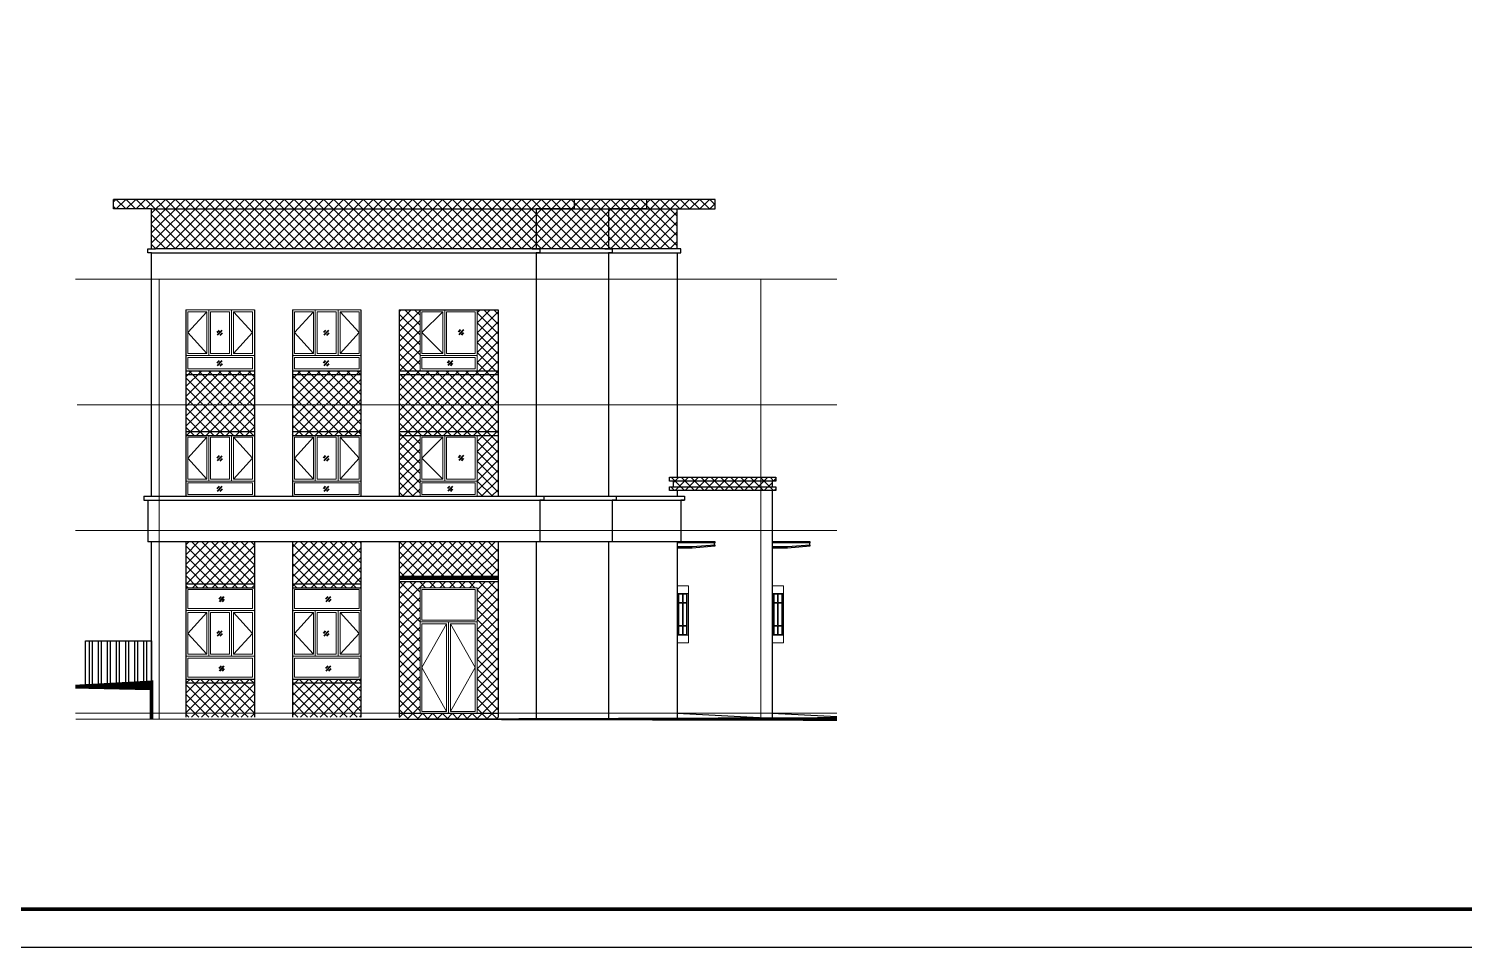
# Model space of a CAD drawing. Extents: x 1188826 to 1909461, y 608442 to 1651179.
# Drawn here: x 1289757 to 1327463, y 803485 to 827615 of the extents above; entities that cross this region are included whole.
import ezdxf

# ---------------------------------------------------------------- set-up
doc = ezdxf.new("R2010")
doc.units = 0
doc.header["$LTSCALE"] = 1000
doc.header["$MEASUREMENT"] = 0
doc.linetypes.add('ACAD_ISO10W100', pattern=[18.5, 12, -3, 0.5, -3])
doc.linetypes.add('DOTE', pattern=[2.4200000000000004, 2, -0.2, 0.02, -0.2])
for name, color, linetype in [('1-PUB_HATCH', 8, 'Continuous'), ('图框', 140, 'Continuous'), ('立面', 73, 'Continuous'), ('立面-1', 13, 'Continuous'), ('立面-2', 45, 'Continuous')]:
    doc.layers.add(name, color=color, linetype=linetype)
for name, color, linetype, lineweight in [('2-门窗开启', 8, 'Continuous', 9), ('DOTE', 19, 'DOTE', 9), ('WALL', 9, 'Continuous', 40), ('WINDOW', 144, 'Continuous', 15)]:
    doc.layers.add(name, color=color, linetype=linetype, lineweight=lineweight)
pattern_1 = [(45, (0, 0), (-129.8936681554999, 129.8936681554999), []), (135, (0, 0), (-129.8936681554999, -129.8936681554999), [])]

# ---------------------------------------------------------------- blocks, each defined once
blk = doc.blocks.new('1241412')
at = {"layer": '2-门窗开启', "ltscale": 0.5}
for points in [[(550.0124415699393, 1749.999621026451), (50.00000000023283, 1199.999338250374), (550.0124415699393, 649.9990554742981)], [(1250.012441570405, 1749.999621026451), (1750.024883140111, 1199.999338250374), (1250.012441570405, 649.9990554742981)]]:
    blk.add_lwpolyline(points, dxfattribs=at)
at = {"layer": 'WALL'}
for points in [[(925.9981632851996, 2160.455346945673), (869.7585611315444, 2100.872704556212)], [(1000.805056167766, 2159.582087029237), (879.7071561678313, 2031.285787029425)], [(1005.991651403718, 2084.950103031006), (949.7520492500626, 2025.367460641777)], [(871.676163285505, 1259.471899505937), (815.4365611318499, 1199.889257116476)], [(946.4830561680719, 1258.598639589502), (825.3851561681367, 1130.302339589689)], [(951.6696514040232, 1183.96665559127), (895.430049250368, 1124.384013202041)], [(925.9981632851996, 339.5373469456099), (869.7585611315444, 279.9547045561485)], [(1000.805056167766, 338.664087029174), (879.7071561678313, 210.3677870293614)], [(1005.991651403718, 264.0321030309424), (949.7520492500626, 204.4494606417138)]]:
    blk.add_lwpolyline(points, dxfattribs=at)
at = {"layer": 'WINDOW'}
for points in [[(0, -0.0006296837236732244), (0, 2400), (1800.024883139646, 2400), (1800.024883139646, -0.0006296837236732244)], [(50, 2350.000314842211), (1750.024883139646, 2350.000314842211), (1750.024883139646, 1850), (50, 1850)], [(50.00000000023283, 1749.999621026451), (550.0124415699393, 1749.999621026451), (550.0124415699393, 649.9990554742981), (50.00000000023283, 649.9990554742981)], [(650.0124415699393, 1749.999685158022), (1150.012441570405, 1749.999685158022), (1150.012441570405, 649.9993660219479), (650.0124415699393, 649.9993660219479)], [(1750.024883140111, 1749.999621026451), (1250.012441570405, 1749.999621026451), (1250.012441570405, 649.9990554742981), (1750.024883140111, 649.9990554742981)], [(50, 549.9996851584874), (1750.024883139646, 549.9996851584874), (1750.024883139646, 49.99937031627633), (50, 49.99937031627633)]]:
    blk.add_lwpolyline(points, close=True, dxfattribs=at)
for points in [[(0, 1800.000314842211), (1800.024883139646, 1800)], [(600.0124415699393, 599.9993850288447), (600.0124415699393, 1799.999778447673)], [(1200.012441570405, 599.9993850288447), (1200.012441570405, 1799.999778447673)], [(0, 599.9993703162763), (1800.024883139646, 599.9993703162763)]]:
    blk.add_lwpolyline(points, dxfattribs=at)
blk = doc.blocks.new('12412431231')
at = {"layer": '2-门窗开启', "ltscale": 0.5}
for points in [[(550.0124415697064, 1549.999935868429), (50, 999.9996530923527), (550.0124415697064, 449.9993703162763)], [(1250.012441570172, 1549.999935868429), (1750.024883139879, 999.9996530923527), (1250.012441570172, 449.9993703162763)]]:
    blk.add_lwpolyline(points, dxfattribs=at)
at = {"layer": 'WALL'}
for points in [[(871.6761632852722, 1059.472214347916), (815.436561131617, 999.8895719584543)], [(946.4830561678391, 1058.59895443148), (825.3851561679039, 930.3026544316672)], [(951.6696514037903, 983.9669704332482), (895.4300492501352, 924.3843280440196)], [(871.6761632852722, 258.9532143478282), (815.436561131617, 199.3705719583668)], [(946.4830561678391, 258.0799544313923), (825.3851561679039, 129.7836544315796)], [(951.6696514037903, 183.4479704331607), (895.4300492501352, 123.8653280439321)]]:
    blk.add_lwpolyline(points, dxfattribs=at)
at = {"layer": 'WINDOW'}
for points in [[(0, -0.0006296837236732244), (0, 1600), (1800.024883139646, 1600), (1800.024883139646, -0.0006296837236732244)], [(50, 1549.999935868429), (550.0124415697064, 1549.999935868429), (550.0124415697064, 449.9993703162763), (50, 449.9993703162763)], [(650.0124415697064, 1550), (1150.012441570172, 1550), (1150.012441570172, 449.9996808639262), (650.0124415697064, 449.9996808639262)], [(1750.024883139879, 1549.999935868429), (1250.012441570172, 1549.999935868429), (1250.012441570172, 449.9993703162763), (1750.024883139879, 449.9993703162763)], [(50, 349.9997492900584), (1750.024883139646, 349.9997492900584), (1750.024883139646, 49.99937031627633), (50, 49.99937031627633)]]:
    blk.add_lwpolyline(points, close=True, dxfattribs=at)
for points in [[(600.0124415697064, 399.999699870823), (600.0124415697064, 1600.000093289651)], [(1200.012441570172, 399.999699870823), (1200.012441570172, 1600.000093289651)], [(0, 399.9997492900584), (1800.024883139646, 399.999612437794)]]:
    blk.add_lwpolyline(points, dxfattribs=at)
blk = doc.blocks.new('1234124')
at = {"layer": 'WINDOW', "color": 4}
for p, q in [((-150, 1300), (150, 1300)), ((-10, 1280), (-10, 1060)), ((10, 1280), (10, 1060)), ((-100, 1060), (-10, 1060)), ((-100, 1040), (-10, 1040)), ((-10, 1040), (-10, 460)), ((10, 1060), (100, 1060)), ((10, 1040), (10, 460)), ((10, 1040), (100, 1040)), ((-100, 440), (-10, 440)), ((-10, 220), (-10, 440)), ((10, 220), (10, 440)), ((10, 440), (100, 440)), ((-150, 200), (150, 200))]:
    blk.add_line(p, q, dxfattribs=at)
for points in [[(-150, 1500), (150, 1500), (150, 0), (-150, 0)], [(-120, 1300), (120, 1300), (120, 200), (-120, 200)]]:
    blk.add_lwpolyline(points, close=True, dxfattribs=at)
for points in [[(-100, 1060), (-100, 1280), (-10, 1280)], [(10, 1280), (100, 1280), (100, 1060)], [(-10, 460), (-100, 460), (-100, 1040)], [(100, 1040), (100, 460), (10, 460)], [(-100, 440), (-100, 220), (-10, 220)], [(10, 220), (100, 220), (100, 440)]]:
    blk.add_lwpolyline(points, dxfattribs=at)
blk = doc.blocks.new('12412312312')
at = {"layer": '2-门窗开启', "ltscale": 0.5}
blk.add_lwpolyline([(600.0124415697064, 1549.999906583223), (50, 999.9996384498663), (600.0124415697064, 449.9993703162763)], dxfattribs=at)
at = {"layer": 'WALL'}
for points in [[(1066.587322269566, 1070.038475332316), (1010.347720115911, 1010.455832942855)], [(1141.394215152133, 1069.16521541588), (1020.296315152198, 940.8689154160675)], [(1146.580810388085, 994.5332314176485), (1090.341208234429, 934.9505890284199)], [(775.5912913694046, 261.2833865056746), (719.3516892157495, 201.7007441162132)], [(850.3981842519715, 260.4101265892386), (729.3002842520364, 132.113826589426)], [(855.5847794879228, 185.7781425910071), (799.3451773342676, 126.1955002017785)]]:
    blk.add_lwpolyline(points, dxfattribs=at)
at = {"layer": 'WINDOW'}
for points in [[(0, -0.0006296837236732244), (0, 1600), (1500.024883139646, 1600), (1500.024883139646, -0.0006296837236732244)], [(50, 1549.999906583223), (600.0124415697064, 1549.999906583223), (600.0124415697064, 449.9993703162763), (50, 449.9993703162763)], [(1450.024883139413, 1549.999906583223), (700.0124415697064, 1549.999906583223), (700.0124415697064, 449.9995061596856), (1450.024883139413, 449.9995061596856)], [(50, 349.9997785752639), (1450.024883139646, 349.9997785752639), (1450.024883139646, 49.99937031627633), (50, 49.99937031627633)]]:
    blk.add_lwpolyline(points, close=True, dxfattribs=at)
for points in [[(650.0124415697064, 399.9997785752639), (650.0124415697064, 1600.000064004445)], [(0, 399.9997785752639), (1500.024883139646, 399.9997785752639)]]:
    blk.add_lwpolyline(points, dxfattribs=at)

msp = doc.modelspace()

# ---------------------------------------------------------------- hatches: boundary and pattern name
at = {"layer": '1-PUB_HATCH'}
h = msp.add_hatch(dxfattribs=at)
h.set_pattern_fill('ANSI37', color=256, scale=115.7148895571012)
h.set_pattern_definition(pattern_1)
h.paths.add_polyline_path([(1292984.870998542, 821832.1159999566), (1306784.870999947, 821832.1159999217), (1306784.870999949, 822882.1159994777), (1307784.834192842, 822882.1160148421), (1307784.834192842, 823132.1159999955), (1291984.907804373, 823132.1159999936), (1291984.907804373, 822882.1159994748), (1292984.870997659, 822882.1159994736)])
h = msp.add_hatch(dxfattribs=at)
h.set_pattern_fill('ANSI37', color=256, scale=115.7148895571012)
h.set_pattern_definition(pattern_1)
h.paths.add_polyline_path([(1300034.870999997, 820232.1159979597), (1300034.870999997, 818632.1161108726), (1301534.870999997, 818632.1161108048), (1301534.870999997, 820232.1159979597), (1302084.871000021, 820232.1159979597), (1302084.871000021, 815332.1159999914), (1301534.870999997, 815332.1159999914), (1301534.870999997, 816882.1162267436), (1301534.870999997, 816932.1161138307), (1300034.870999997, 816932.1161138307), (1300034.870999997, 815332.1159999915), (1299484.871000023, 815332.1159999914), (1299484.871000023, 820232.1159979597)])
h = msp.add_hatch(dxfattribs=at)
h.set_pattern_fill('ANSI37', color=256, scale=115.7148895571012)
h.set_pattern_definition(pattern_1)
h.paths.add_polyline_path([(1293884.870999775, 818632.1161108066), (1295684.871000006, 818632.1161108066), (1295684.871000006, 816932.1161138325), (1293884.870999775, 816932.1161138325)])
h = msp.add_hatch(dxfattribs=at)
h.set_pattern_fill('ANSI37', color=256, scale=115.7148895571012)
h.set_pattern_definition(pattern_1)
h.paths.add_polyline_path([(1296684.87099979, 818632.1161108048), (1298484.871000021, 818632.1161108048), (1298484.871000021, 816932.1161138307), (1296684.87099979, 816932.1161138307)])
h = msp.add_hatch(dxfattribs=at)
h.set_pattern_fill('ANSI37', color=256, scale=115.7148895571012)
h.set_pattern_definition(pattern_1)
h.paths.add_polyline_path([(1306584.871000049, 815832.1160000216), (1309384.86564012, 815832.1160000216), (1309384.86564012, 815732.1160000216), (1309284.865640079, 815732.1159999912), (1309284.865640079, 815582.1160000216), (1309384.86564012, 815582.1160000216), (1309384.86564012, 815482.1160000216), (1306584.871000049, 815482.1160000216), (1306584.871000049, 815582.1160000216), (1306684.871000049, 815582.1160000216), (1306684.871000049, 815732.1160000216), (1306584.871000049, 815732.1160000216)])
h = msp.add_hatch(dxfattribs=at)
h.set_pattern_fill('ANSI37', color=256, scale=115.7148895571012)
h.set_pattern_definition(pattern_1)
h.paths.add_polyline_path([(1293884.871002947, 814132.1159999906), (1295684.871003044, 814132.1159999906), (1295684.871003044, 812932.1159999925), (1293884.871002947, 812932.1159999925)])
h = msp.add_hatch(dxfattribs=at)
h.set_pattern_fill('ANSI37', color=256, scale=115.7148895571012)
h.set_pattern_definition(pattern_1)
h.paths.add_polyline_path([(1296684.871002962, 814132.1159999905), (1298484.87100306, 814132.1159999905), (1298484.87100306, 812932.1159999907), (1296684.871002962, 812932.1159999907)])
h = msp.add_hatch(dxfattribs=at)
h.set_pattern_fill('ANSI37', color=256, scale=115.7148895571012)
h.set_pattern_definition(pattern_1)
h.paths.add_polyline_path([(1299484.871000023, 814132.1159999906), (1302084.871000021, 814132.1159999906), (1302084.871000021, 813232.1160000047), (1299484.871000023, 813232.1160000047)])
h = msp.add_hatch(dxfattribs=at)
h.set_pattern_fill('ANSI37', color=256, scale=115.7148895571012)
h.set_pattern_definition(pattern_1)
h.paths.add_polyline_path([(1299484.871000023, 813082.1160000063), (1302084.871000021, 813082.1160000063), (1302084.871000021, 809482.1160000096), (1299484.871000023, 809482.1160000096)])
h.paths.add_polyline_path([(1300034.870999997, 809632.1160000088), (1301534.870999997, 809632.1160000088), (1301534.870999997, 812932.1160000063), (1300034.870999997, 812932.1160000063)], flags=16)
h = msp.add_hatch(dxfattribs=at)
h.set_pattern_fill('ANSI32', color=256, scale=50, angle=45)
h.set_pattern_definition([(90, (0, 0), (-238.125, 1.4210854715202e-14), []), (90, (79.37503428522882, 79.37503428522882), (-238.125, 1.4210854715202e-14), [])])
h.paths.add_polyline_path([(1291249.17, 811532.1159999942), (1292984.870999818, 811532.1159999942), (1292984.870999818, 810332.1159999942), (1291249.17, 810332.1159999942)])
h = msp.add_hatch(dxfattribs=at)
h.set_pattern_fill('ANSI37', color=256, scale=115.7148895571012)
h.set_pattern_definition(pattern_1)
h.paths.add_polyline_path([(1293884.871004466, 810532.1159999925), (1295684.871001525, 810532.1159999925), (1295684.871000006, 809532.1159999925), (1293884.871002947, 809532.1159999925)])
h = msp.add_hatch(dxfattribs=at)
h.set_pattern_fill('ANSI37', color=256, scale=115.7148895571012)
h.set_pattern_definition(pattern_1)
h.paths.add_polyline_path([(1296684.871002828, 810532.1159999907), (1298484.871000021, 810532.1159999907), (1298484.871000021, 809532.1159999907), (1296684.871002828, 809532.1159999907)])

# ---------------------------------------------------------------- linework, layer by layer
at = {"layer": '2-门窗开启', "ltscale": 0.5}
for points in [[(1300734.870999997, 811982.1159999907), (1300084.870999997, 810832.1159999985), (1300734.870999997, 809682.1160000063)], [(1300834.870999997, 811982.1159999907), (1301484.870999997, 810832.1159999985), (1300834.870999997, 809682.1160000063)]]:
    msp.add_lwpolyline(points, dxfattribs=at)
at = {"layer": 'DOTE', "linetype": 'ACAD_ISO10W100', "ltscale": 100}
for p, q in [((1310984.870999955, 821032.1160000248), (1290984.870999819, 821032.1159999908)), ((1293184.870999974, 821032.1159999908), (1293184.870999983, 809482.1159999908)), ((1308984.870999952, 821032.1159999908), (1308984.870999961, 809482.1159999908)), ((1310984.870999955, 817732.1160000248), (1291031.261490538, 817732.1159999911)), ((1310984.870999955, 814432.1160000248), (1290984.870999819, 814432.1159999908)), ((1310984.870999955, 809632.1160000248), (1290984.870999819, 809632.1159999908)), ((1310984.870999955, 809482.1160000248), (1290991.534911243, 809482.1159999908))]:
    msp.add_line(p, q, dxfattribs=at)
at = {"layer": 'WINDOW'}
for points in [[(1300034.870999997, 820232.1161108726), (1301534.870999997, 820232.1161108726), (1301534.870999997, 818632.1161108726), (1300034.870999997, 818632.1161108726)], [(1300034.870999997, 816932.1162267436), (1301534.870999997, 816932.1162267436), (1301534.870999997, 815332.1162267436), (1300034.870999997, 815332.1162267436)], [(1300034.870999997, 812932.1160000063), (1301534.870999997, 812932.1160000063), (1301534.870999997, 809632.1160000063), (1300034.870999997, 809632.1160000063)], [(1300084.870999997, 812882.1160000063), (1301484.870999997, 812882.1160000063), (1301484.870999997, 812082.1159999907), (1300084.870999997, 812082.1159999907)], [(1300084.870999997, 811982.1159999907), (1300734.870999997, 811982.1159999907), (1300734.870999997, 809682.1160000063), (1300084.870999997, 809682.1160000063)], [(1301484.870999997, 811982.1159999907), (1300834.870999997, 811982.1159999907), (1300834.870999997, 809682.1160000063), (1301484.870999997, 809682.1160000063)]]:
    msp.add_lwpolyline(points, close=True, dxfattribs=at)
for points in [[(1300034.870999997, 812032.1159999907), (1301534.870999997, 812032.1159999907)], [(1300784.870999997, 812032.1159999907), (1300784.870999997, 809632.1160000063)]]:
    msp.add_lwpolyline(points, dxfattribs=at)
at = {"layer": '图框'}
msp.add_lwpolyline([(1278969.758, 803485.2300468902), (1384069.758, 803485.2300468902), (1384069.758, 862885.2300468902), (1278969.758, 862885.2300468902)], close=True, dxfattribs=at)
at = {"layer": '图框', "const_width": 100}
msp.add_lwpolyline([(1281469.758, 804485.2300468902), (1383069.758, 804485.2300468902), (1383069.758, 861885.2300468902), (1281469.758, 861885.2300468902)], close=True, dxfattribs=at)
at = {"layer": '立面', "color": 4}
for p, q in [((1307769.876361856, 814112.1160000252), (1306784.870999942, 814112.116000951)), ((1310269.871002039, 814112.1160000252), (1309284.865640125, 814112.116000951)), ((1299484.871000023, 813232.1160000047), (1302084.871000021, 813232.1160000047)), ((1299484.871000023, 813232.1160000047), (1299484.871000336, 813212.1160000061)), ((1299484.871000023, 813212.1160000061), (1302084.871000021, 813212.1160000061)), ((1299484.871000023, 813167.2020394249), (1299499.871000022, 813167.2020394249)), ((1299484.871001038, 813167.2020394249), (1299484.871002368, 813082.1160000063)), ((1302084.871000021, 813147.1160000061), (1299484.871000022, 813147.1160000061)), ((1302084.871000021, 813082.1160000063), (1299484.871000023, 813082.1160000063)), ((1299499.871000022, 813212.1160000061), (1299499.871000022, 813167.1160000061)), ((1302069.87100002, 813167.1160000061), (1299499.871000022, 813167.1160000061)), ((1302069.87100002, 813167.1160000061), (1302069.871000021, 813212.1159997716)), ((1302084.871000021, 813167.2020394249), (1302069.87100002, 813167.2020394249)), ((1302084.871000021, 813232.1160000047), (1302084.871000021, 813212.1160000062)), ((1302084.871000021, 813167.2019940915), (1302084.871000021, 813082.1160000063))]:
    msp.add_line(p, q, dxfattribs=at)
for points in [[(1306784.870999942, 813982.116000951), (1307184.876361856, 813982.1160000252), (1307784.876361856, 814027.1160000252), (1307784.876361856, 814047.1160000252), (1307769.876361856, 814045.934986223), (1307769.876361856, 814112.1160000252), (1307784.876361856, 814112.1160000252), (1307784.876361856, 814132.1160000252), (1306784.870999942, 814132.1160000252), (1306784.870999942, 813982.116000951)], [(1309284.865640125, 813982.116000951), (1309684.871002039, 813982.1160000252), (1310284.871002039, 814027.1160000252), (1310284.871002039, 814047.1160000252), (1310269.871002039, 814045.934986223), (1310269.871002039, 814112.1160000252), (1310284.871002039, 814112.1160000252), (1310284.871002039, 814132.1160000252), (1309284.865640125, 814132.1160000252), (1309284.865640125, 813982.116000951)], [(1307784.876361856, 814047.059986223), (1307185.623212552, 814002.1160000252), (1306784.870999942, 814002.1148838508)], [(1310284.871002039, 814047.059986223), (1309685.617852735, 814002.1160000252), (1309284.865640125, 814002.1148838508)]]:
    msp.add_lwpolyline(points, dxfattribs=at)
at = {"layer": '立面-1'}
for p, q in [((1292984.870999818, 815332.1159999906), (1292984.870999824, 821732.1159999939)), ((1292784.863167985, 815332.1159999915), (1306984.870999942, 815332.1159999915)), ((1292784.870999818, 815232.1159999906), (1306984.870999942, 815232.1159999906)), ((1306884.870999941, 814132.1159999906), (1292884.870999818, 814132.1159999906)), ((1292984.870999818, 809532.1159999908), (1292984.870999818, 814132.1159999906))]:
    msp.add_line(p, q, dxfattribs=at)
for points in [[(1292984.870999817, 821732.1159999939), (1292884.870999817, 821732.1159999939), (1292884.870999817, 821832.1159999939), (1293084.870997267, 821832.1159999192)], [(1292984.870999817, 821732.1159999939), (1306884.870999947, 821732.1159999211), (1306884.870999947, 821832.1159999211), (1293084.870997129, 821832.1159999941)], [(1302984.870999533, 821832.115999926), (1302984.87099993, 821832.1159999996), (1303184.87099993, 821832.1159999996), (1303184.87099993, 821732.115999925), (1303084.87099993, 821732.1159999251)], [(1303084.87099993, 821732.1159999835), (1303084.870999923, 815332.1159999915)], [(1304884.870999798, 821832.115999924), (1304884.871000196, 821832.1159999976), (1305084.871000196, 821832.1159999976), (1305084.871000196, 821732.115999923), (1304984.871000196, 821732.1159999231)], [(1304984.871000196, 821732.1159999815), (1304984.871000189, 815332.1159999904)], [(1306784.870999947, 821732.1159999797), (1306784.870999941, 815832.1160000216)], [(1293884.871002947, 820232.1159979615), (1293884.871002947, 815332.1159999932)], [(1295684.871000006, 820232.1159979615), (1295684.871000006, 815332.1159999932)], [(1296684.871002962, 820232.1159979597), (1296684.871002962, 815332.1159999914)], [(1298484.871000021, 820232.1159979597), (1298484.871000021, 815332.1159999914)], [(1299484.871000023, 820232.1159979597), (1299484.871000023, 815332.1159999914)], [(1299484.871000023, 820232.1159979597), (1302084.871000021, 820232.1159979597)], [(1302084.871000021, 820232.1159979597), (1302084.871000021, 815332.1159999914)], [(1293884.870999909, 818632.1161108066), (1295684.870992714, 818632.1161108066)], [(1296684.870999924, 818632.1161108048), (1298484.87099273, 818632.1161108048)], [(1299484.870996985, 818632.1161108048), (1302084.871000021, 818632.1161108048)], [(1293884.870999909, 818532.1161108066), (1295684.870992714, 818532.1161108066)], [(1296684.870999924, 818532.1161108048), (1298484.87099273, 818532.1161108048)], [(1299484.870996985, 818532.1161108048), (1302084.871000021, 818532.1161108048)], [(1293884.870999909, 817032.1161138325), (1295684.871000006, 817032.1161138325)], [(1293884.870999909, 816932.1161138325), (1295684.871000006, 816932.1161138325)], [(1296684.870999924, 817032.1161138307), (1298484.871000021, 817032.1161138307)], [(1296684.870999924, 816932.1161138307), (1298484.871000021, 816932.1161138307)], [(1299484.870996985, 817032.1161138307), (1302084.871007312, 817032.1161138307)], [(1299484.870996985, 816932.1161138307), (1302084.871007312, 816932.1161138307)], [(1306584.871000049, 815832.1160000216), (1309384.86564012, 815832.1160000216), (1309384.86564012, 815732.1160000216), (1306584.871000049, 815732.1160000216), (1306584.871000049, 815832.1160000216)], [(1306584.871000049, 815582.1160000216), (1309384.86564012, 815582.1160000216), (1309384.86564012, 815482.1160000216), (1306584.871000049, 815482.1160000216), (1306584.871000049, 815582.1160000216)], [(1306684.871000049, 815732.1160000216), (1306684.871000049, 815582.1160000216)], [(1309284.865640079, 815732.1160000216), (1309284.865640125, 815582.1160000216)], [(1292784.863167985, 815332.1159999915), (1292784.863167985, 815332.1159999906), (1292784.870999818, 815332.1159999906), (1292784.870999818, 815232.1159999906), (1292884.870999819, 815232.1159999906), (1292884.870999818, 814132.1159999906)], [(1303284.870999923, 815332.1159999834), (1303284.870999923, 815332.1159999825), (1303284.870999923, 815332.1159999825), (1303284.870999923, 815232.1159999825), (1303184.870999923, 815232.1159999825), (1303184.870999923, 814132.1159999825)], [(1305184.871000189, 815332.1159999822), (1305184.871000189, 815332.1159999813), (1305184.871000189, 815332.1159999813), (1305184.871000189, 815232.1159999813), (1305084.871000189, 815232.1159999813), (1305084.871000189, 814132.1159999813)], [(1306784.870999941, 815482.1160000216), (1306784.870999941, 815332.1159999915)], [(1306984.870999942, 815332.1159999812), (1306984.870999942, 815332.1159999802), (1306984.870999942, 815332.1159999802), (1306984.870999942, 815232.1159999802), (1306884.870999941, 815232.1159999802), (1306884.870999941, 814132.1159999802)], [(1309284.865640125, 815482.1160000216), (1309284.865640125, 809532.1160000216)], [(1293884.871002947, 814132.1159999922), (1293884.871002947, 809532.1159999925)], [(1293884.871002947, 814132.1159999922), (1293884.871002947, 809532.1159999925)], [(1295684.871000006, 814132.1159999922), (1295684.871000006, 809532.1159999925)], [(1295684.871000006, 814132.1159999922), (1295684.871000006, 809532.1159999925)], [(1296684.871002962, 814132.1159999905), (1296684.871002962, 809532.1159999907)], [(1296684.871002962, 814132.1159999905), (1296684.871002962, 809532.1159999907)], [(1298484.871000021, 814132.1159999905), (1298484.871000021, 809532.1159999907)], [(1298484.871000021, 814132.1159999905), (1298484.871000021, 809532.1159999907)], [(1299484.871000023, 814132.1159999905), (1299484.871000023, 809532.1159999907)], [(1302084.871000021, 814132.1159999905), (1302084.871000021, 809532.1159999907)], [(1303084.870999923, 814132.1160261087), (1303084.870999931, 809482.1160000114)], [(1304984.871000189, 814132.1160261076), (1304984.871000197, 809482.1160000103)], [(1306784.870999941, 814132.1160261065), (1306784.870999949, 809482.1160000092)], [(1293884.871002947, 813032.1159999925), (1295684.871003044, 813032.1159999925)], [(1293884.871002947, 812932.1159999925), (1295684.871003044, 812932.1159999925)], [(1296684.871002962, 813032.1159999907), (1298484.87100306, 813032.1159999907)], [(1296684.871002962, 812932.1159999907), (1298484.87100306, 812932.1159999907)], [(1290984.870999824, 810332.1159999908), (1292984.870999818, 810332.1159999942)], [(1293884.871002947, 810532.1159999925), (1295684.871003044, 810532.1159999925)], [(1293884.871002947, 810432.1159999925), (1295684.871003044, 810432.1159999925)], [(1296684.871002962, 810532.1159999907), (1298484.87100306, 810532.1159999907)], [(1296684.871002962, 810432.1159999907), (1298484.87100306, 810432.1159999907)], [(1299484.871000023, 809632.1160000053), (1302084.871000021, 809632.1160000053)], [(1306784.870999947, 809632.1160000176), (1309784.870999947, 809482.1159999867)], [(1309284.865640125, 809632.1160000219), (1310984.870999949, 809547.1157320131)]]:
    msp.add_lwpolyline(points, dxfattribs=at)
msp.add_lwpolyline([(1291249.17, 811532.1159999942), (1292984.870999818, 811532.1159999942), (1292984.870999818, 810332.1159999942), (1291249.17, 810332.1159999942)], close=True, dxfattribs=at)
at = {"layer": '立面-1', "const_width": 100}
msp.add_lwpolyline([(1290984.870999824, 810332.1159999908), (1292984.870999818, 810332.1159999942), (1292984.870999819, 809482.1159999942), (1310984.870999955, 809482.1160000248)], dxfattribs=at)
at = {"layer": '立面-2', "color": 36}
msp.add_line((1292984.870997659, 822882.1159993933), (1307684.834192842, 822882.1159994766), dxfattribs=at)
for points in [[(1306784.870999947, 821832.1159999957), (1306784.870999556, 822882.1159994777), (1307784.834192842, 822882.1159994766), (1307784.834189, 823132.1159999955), (1291984.907804373, 823132.1159999939)], [(1292984.870997267, 821832.1159999939), (1292984.870997659, 822882.1159994736), (1291984.907804373, 822882.1159994748), (1291984.907804373, 823132.1159999936)], [(1304084.834188983, 823132.1159999993), (1304084.834192824, 822882.1159994805), (1303084.870999538, 822882.1159991075), (1303084.870999533, 821832.115999926)], [(1305984.834189249, 823132.1159999974), (1305984.83419309, 822882.1159994785), (1304984.870999804, 822882.1159991055), (1304984.870999798, 821832.115999924)]]:
    msp.add_lwpolyline(points, dxfattribs=at)

# ---------------------------------------------------------------- block references
at = {"layer": '立面-1'}
for name, p in [('12412431231', (1293884.870999775, 818632.1161108743)), ('12412431231', (1296684.87099979, 818632.1161108726)), ('12412312312', (1300034.870999997, 818632.1161108048)), ('12412431231', (1293884.870999775, 815332.1161138325)), ('12412431231', (1296684.87099979, 815332.1161138307)), ('12412312312', (1300034.870999997, 815332.1159999915)), ('1241412', (1293884.871002813, 810532.1159999925)), ('1241412', (1296684.871002828, 810532.1159999907)), ('1234124', (1306934.870999946, 811481.3198724948)), ('1234124', (1309434.865640125, 811481.3198724991))]:
    msp.add_blockref(name, p, dxfattribs=at)

doc.saveas('drawing.dxf')
